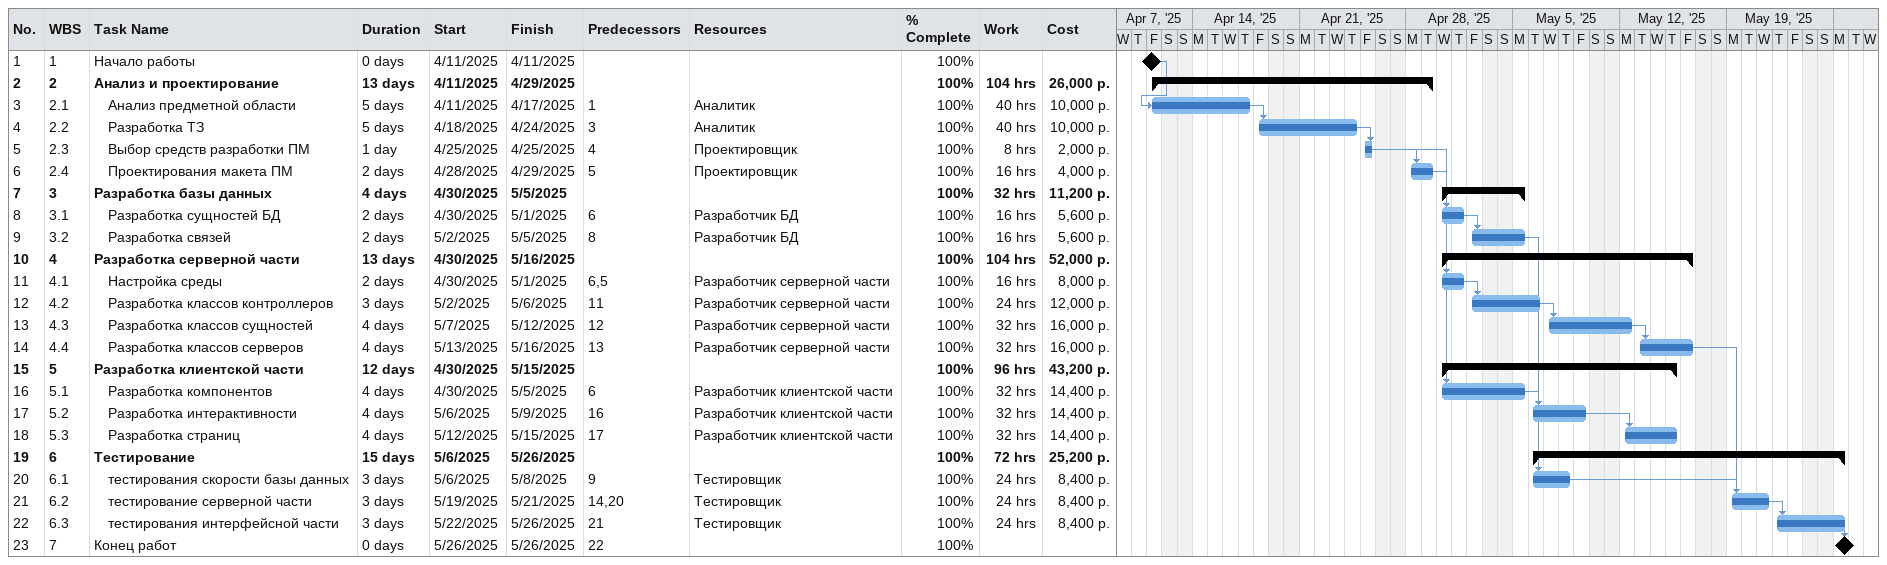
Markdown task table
| ID | WBS | Task | Duration | Start | Finish | Predecessors | Resources | % complete | Work (h) | Cost (р.) |
|---|---|---|---|---|---|---|---|---|---|---|
| 1 | 1 | Начало работы | 0d | 2025-04-11 | 2025-04-11 |  |  | 100 |  |  |
| 2 | 2 | **Анализ и проектирование** | 13d | 2025-04-11 | 2025-04-29 |  |  | 100 | 104 | 26000 |
| 3 | 2.1 | Анализ предметной области | 5d | 2025-04-11 | 2025-04-17 | 1 | Аналитик | 100 | 40 | 10000 |
| 4 | 2.2 | Разработка ТЗ | 5d | 2025-04-18 | 2025-04-24 | 3 | Аналитик | 100 | 40 | 10000 |
| 5 | 2.3 | Выбор средств разработки ПМ | 1d | 2025-04-25 | 2025-04-25 | 4 | Проектировщик | 100 | 8 | 2000 |
| 6 | 2.4 | Проектирования макета ПМ | 2d | 2025-04-28 | 2025-04-29 | 5 | Проектировщик | 100 | 16 | 4000 |
| 7 | 3 | **Разработка базы данных** | 4d | 2025-04-30 | 2025-05-05 |  |  | 100 | 32 | 11200 |
| 8 | 3.1 | Разработка сущностей БД | 2d | 2025-04-30 | 2025-05-01 | 6 | Разработчик БД | 100 | 16 | 5600 |
| 9 | 3.2 | Разработка связей | 2d | 2025-05-02 | 2025-05-05 | 8 | Разработчик БД | 100 | 16 | 5600 |
| 10 | 4 | **Разработка серверной части** | 13d | 2025-04-30 | 2025-05-16 |  |  | 100 | 104 | 52000 |
| 11 | 4.1 | Настройка среды | 2d | 2025-04-30 | 2025-05-01 | 6, 5 | Разработчик серверной части | 100 | 16 | 8000 |
| 12 | 4.2 | Разработка классов контроллеров | 3d | 2025-05-02 | 2025-05-06 | 11 | Разработчик серверной части | 100 | 24 | 12000 |
| 13 | 4.3 | Разработка классов сущностей | 4d | 2025-05-07 | 2025-05-12 | 12 | Разработчик серверной части | 100 | 32 | 16000 |
| 14 | 4.4 | Разработка классов серверов | 4d | 2025-05-13 | 2025-05-16 | 13 | Разработчик серверной части | 100 | 32 | 16000 |
| 15 | 5 | **Разработка клиентской части** | 12d | 2025-04-30 | 2025-05-15 |  |  | 100 | 96 | 43200 |
| 16 | 5.1 | Разработка компонентов | 4d | 2025-04-30 | 2025-05-05 | 6 | Разработчик клиентской части | 100 | 32 | 14400 |
| 17 | 5.2 | Разработка интерактивности | 4d | 2025-05-06 | 2025-05-09 | 16 | Разработчик клиентской части | 100 | 32 | 14400 |
| 18 | 5.3 | Разработка страниц | 4d | 2025-05-12 | 2025-05-15 | 17 | Разработчик клиентской части | 100 | 32 | 14400 |
| 19 | 6 | **Тестирование** | 15d | 2025-05-06 | 2025-05-26 |  |  | 100 | 72 | 25200 |
| 20 | 6.1 | тестирования скорости базы данных | 3d | 2025-05-06 | 2025-05-08 | 9 | Тестировщик | 100 | 24 | 8400 |
| 21 | 6.2 | тестирование серверной части | 3d | 2025-05-19 | 2025-05-21 | 14, 20 | Тестировщик | 100 | 24 | 8400 |
| 22 | 6.3 | тестирования интерфейсной части | 3d | 2025-05-22 | 2025-05-26 | 21 | Тестировщик | 100 | 24 | 8400 |
| 23 | 7 | Конец работ | 0d | 2025-05-26 | 2025-05-26 | 22 |  | 100 |  |  |
